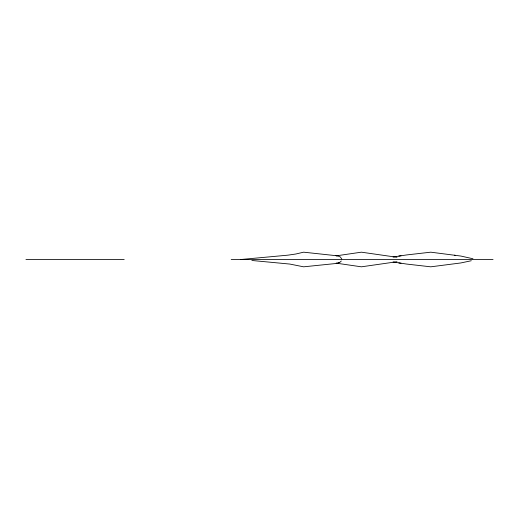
<?xml version="1.0" encoding="UTF-8"?>
<svg xmlns="http://www.w3.org/2000/svg" width="519" height="519" viewBox="0 0 519 519"><rect width="100%" height="100%" fill="white"/><g stroke="black" fill="none" stroke-linecap="round" stroke-linejoin="round"><path stroke-width="0.78" d="M341.301 261.031L339.705 262.432L334.917 263.613L303.628 266.818L289.887 264.074L251.871 260.48M338.304 262.977L339.705 262.432M471.304 260.733L460.833 262.951L430.776 266.818L406.481 264.048L393.052 261.965M393.052 257.035L406.481 254.952L430.776 252.182L460.833 256.049L472.958 258.76M401.025 255.718L398.845 256.049M336.189 255.841L361.406 252.182L396.964 257.275M396.964 261.725L361.406 266.818L336.189 263.159M240.842 259.5L287.974 255.153L295.811 254.012L303.628 252.182L337.532 255.835L340.224 256.886L341.787 258.968M25.95 259.5L124.197 259.5M231.189 259.5L493.05 259.5M454.352 255.225L455.182 255.316M398.845 262.951L401.025 263.282M337.532 255.835L335.501 255.491L336.961 255.737"/></g></svg>
